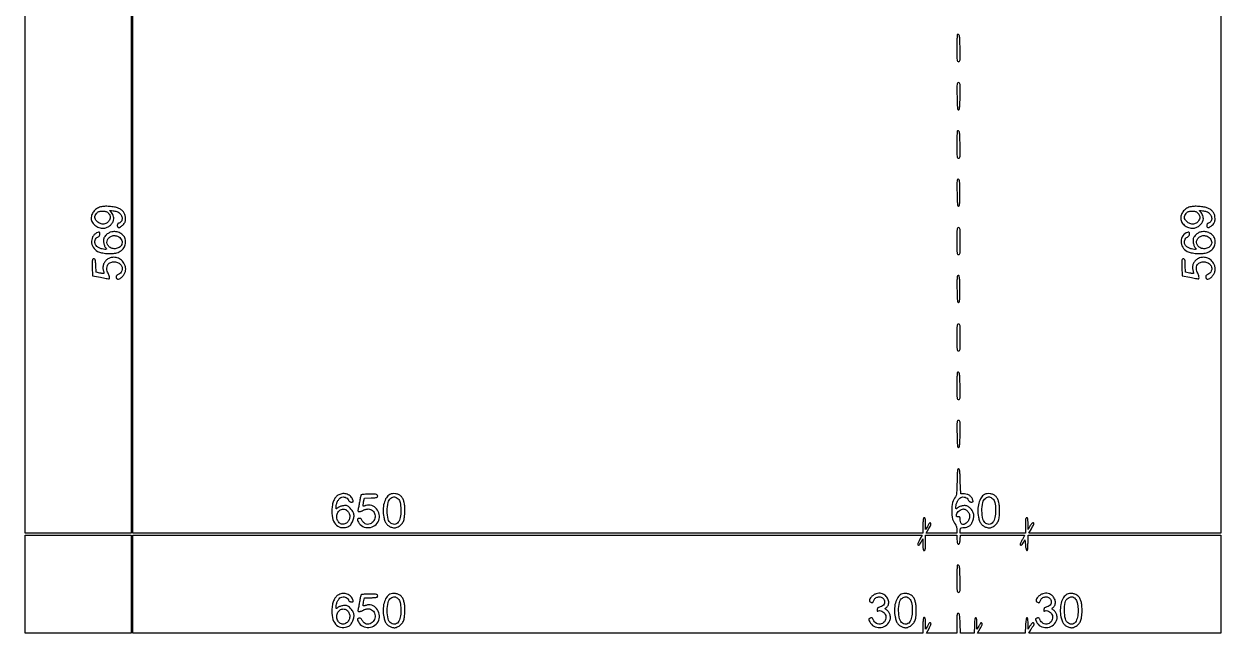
# Model space of a CAD drawing. Extents: x 0 to 836, y 5 to 589.
# Drawn here: x 132.9 to 249.7, y 310.1 to 369.6 of the extents above; entities that cross this region are included whole.
import ezdxf

# ---------------------------------------------------------------- set-up
doc = ezdxf.new("R2010")
doc.units = 0
doc.header["$MEASUREMENT"] = 0

msp = doc.modelspace()

# ---------------------------------------------------------------- linework, layer by layer
for points in [[(201.712326, 537.783562, -0.000001), (217.055896, 537.76491, -0.426088)], [(546.939, 229.3929, -0.000106), (546.943559, 250.949215, -0.000176), (546.957638, 269.095817, -0.000001), (546.976289, 285.583213, -0.415883)], [(836.0595, 588.6891), (420.497259, 588.710259, 0.000013), (261.145696, 588.714318, 0.000021), (126.989856, 588.708632), (4.934769, 588.698274, 0.19889), (4.878609, 588.675009, 0.198853), (4.855343, 588.618859), (4.83877, 516.273901, 0.000036), (4.826254, 436.744061, 0.000021), (4.8222, 342.282364), (4.8222, 95.946129), (4.469225, 95.920114, 0.031904), (4.160456, 95.877435, 0.315999), (4.075312, 95.787407, 0.415411), (4.137995, 95.703578, 0.035338), (4.43445, 95.6826), (4.8222, 95.6826), (4.8222, 50.2101), (4.8222, 4.7376), (420.462, 4.7376), (836.1018, 4.7376)], [(604.852986, 529.408162, -0.000002), (620.423836, 529.389509, -0.550615)], [(238.738155, 529.614638, -0.000002), (224.300981, 529.63329, -0.415836)], [(308.18842, 529.408162, -0.000002), (322.638019, 529.38951, -0.415836)], [(531.796111, 538.074638, -0.000002), (517.6951, 538.093291, -0.426056)], [(413.368417, 538.074638, -0.000002), (399.676779, 538.093291, -0.415815)], [(77.850638, 481.579418, -0.000002), (77.869294, 494.031443, -0.550517)], [(336.166934, 548.220763, -0.000002), (326.827688, 548.233536, -0.413812)], [(77.644162, 421.684687, -0.000002), (77.625507, 409.236574, -0.415775)], [(333.609652, 529.614638, -0.000003), (323.198363, 529.633296, -0.415688)], [(383.716206, 529.408162, -0.000003), (394.123716, 529.389504, -0.425916)], [(209.175878, 420.104962, -0.000003), (220.435047, 420.086304, -0.550465)], [(68.6952, 512.4222), (68.6952, 424.07169), (68.6952, 335.721179), (68.2299, 335.759766, 0.007133), (67.929172, 335.78039, 0.107826), (67.826408, 335.763741, 0.250288), (67.778728, 335.707689, 0.053641), (67.7646, 335.576376, 0.040763), (67.773948, 335.461903, 0.150693), (67.805902, 335.397748, 0.157767), (67.867426, 335.364407, 0.045946), (67.9761, 335.3544, 0.038131), (68.057092, 335.360586, 0.057076), (68.125472, 335.379251, 0.074992), (68.172132, 335.406604, 0.226478), (68.1876, 335.439, -0.308176), (68.230223, 335.501586, -0.104548), (68.344539, 335.520821, -0.079759), (68.484837, 335.492261, -0.106751), (68.59368, 335.42208, -0.198532), (68.652554, 335.280239, -0.000012), (68.672972, 321.077246, -0.000309), (68.688474, 301.604946, -0.000063), (68.690329, 267.04413)], [(77.841889, 210.212758, -0.000002), (77.851786, 217.49274, -0.413814)], [(249.57, 395.505), (249.57, 357.7311), (249.57, 319.9572), (240.220977, 319.9572), (230.871953, 319.9572), (231.126477, 320.40819, 0.005091), (231.310962, 320.742998, 0.060859), (231.364532, 320.88035, 0.280946), (231.34495, 320.944227, 0.183407), (231.270729, 320.9724, 0.174943), (231.216675, 320.95289, 0.032609), (231.138833, 320.879208, 0.031428), (231.055057, 320.776622, 0.024173), (230.976572, 320.65515), (230.792687, 320.3379), (230.790743, 320.90895, 0.008975), (230.784488, 321.201852, 0.045684), (230.763275, 321.363351, 0.104993), (230.723944, 321.448856, 0.2369), (230.6619, 321.48, 0.273642), (230.597877, 321.442125, 0.084509), (230.559675, 321.33195, 0.035355), (230.5398, 321.122186, 0.005946), (230.535, 320.7186), (230.535, 319.9572), (227.3625, 319.9572), (224.19, 319.9572), (224.190479, 320.23215, -0.029152), (224.200432, 320.397766, -0.189954), (224.239225, 320.469843, -0.150617), (224.322101, 320.505139, -0.016484), (224.531029, 320.519929, 0.057946), (224.843034, 320.568192, 0.093082), (225.084169, 320.686122, 0.090169), (225.271152, 320.886653, 0.051493), (225.420918, 321.183171, 0.067405), (225.504829, 321.541218, 0.085529), (225.479404, 321.879362, 0.086392), (225.34277, 322.186934, 0.070337), (225.101817, 322.455723, 0.029588), (224.944083, 322.573248, 0.074551), (224.814355, 322.633115, 0.072384), (224.670471, 322.653248, 0.026693), (224.465412, 322.641163, 0.031012), (224.31279, 322.614297, 0.027174), (224.15761, 322.56789, 0.028137), (224.021933, 322.510338, 0.069644), (223.932767, 322.449793, -0.010472), (223.824648, 322.35599, -0.297784), (223.78958, 322.351945, -0.274003), (223.769778, 322.38271, -0.009257), (223.767, 322.532753, -0.072542), (223.80491, 322.792676, -0.047148), (223.918788, 323.074602, -0.048132), (224.074689, 323.31554, -0.118747), (224.239458, 323.444455, -0.094816), (224.447295, 323.494977, -0.089828), (224.663354, 323.466778, -0.093742), (224.84831, 323.366719, -0.11562), (224.967857, 323.211966, 0.05591), (225.022184, 323.121176, 0.077484), (225.090489, 323.055575, 0.081855), (225.172413, 323.016284, 0.071083), (225.266781, 323.0028, 0.033646), (225.374415, 323.010051, 0.197222), (225.422493, 323.037833, 0.203472), (225.43634, 323.090759, 0.035991), (225.413711, 323.19315, 0.077927), (225.296845, 323.438205, 0.083144), (225.112654, 323.629514, 0.081906), (224.873647, 323.752429, 0.072727), (224.597658, 323.798769), (224.2323, 323.8065), (224.19, 325.0332, 0.003461), (224.162635, 325.693978, 0.022192), (224.131655, 326.02725, 0.044682), (224.089559, 326.210023, 0.3245), (224.0208, 326.2599, 0.33261), (223.952032, 326.208464, 0.042998), (223.913126, 326.01698, 0.021056), (223.887657, 325.665852, 0.003092), (223.870455, 324.952725, -0.00401), (223.852913, 324.277003, -0.017923), (223.825273, 323.881743, -0.028774), (223.784115, 323.631778, -0.129426), (223.716533, 323.501375, 0.131705), (223.4451, 322.971834, 0.053001), (223.358495, 322.156752, 0.053001), (223.445176, 321.341662, 0.131682), (223.716656, 320.812088, -0.081803), (223.77034, 320.72876, -0.036635), (223.813425, 320.60533, -0.033856), (223.842018, 320.460503, -0.031819), (223.8516, 320.310089), (223.8516, 319.9572), (222.364891, 319.9572), (220.878182, 319.9572), (221.140668, 320.415977, 0.013632), (221.250672, 320.621015, 0.036849), (221.313657, 320.773593, 0.055394), (221.336091, 320.880338, 0.285851), (221.310448, 320.932048, 0.078544), (221.239793, 320.961655, 0.25054), (221.191852, 320.949366, 0.068732), (221.139098, 320.885662, 0.002883), (220.985278, 320.634), (220.806632, 320.3379), (220.806316, 320.90895, 0.008923), (220.800918, 321.202315, 0.04577), (220.780203, 321.363622, 0.10575), (220.741109, 321.448884, 0.236826), (220.6791, 321.48, 0.273642), (220.615077, 321.442125, 0.084509), (220.576875, 321.33195, 0.035355), (220.557, 321.122186, 0.005946), (220.5522, 320.7186), (220.5522, 319.9572), (182.0592, 319.9572), (143.5662, 319.9572), (143.5662, 357.696876), (143.5662, 395.436552)]]:
    msp.add_lwpolyline(points, format="xyb")
msp.add_lwpolyline([(143.397, 395.505), (143.397, 357.7311), (143.397, 319.9572), (138.2364, 319.9572), (133.0758, 319.9572), (133.0758, 357.695009), (133.0758, 395.432818)])
for points in [[(223.909763, 368.547563, 0.185328), (223.8863, 368.494869, 0.002379), (223.868685, 368.125433, 0.006531), (223.855802, 367.693607, 0.004191), (223.8516, 367.1922, 0.00213), (223.855111, 366.368003, 0.030712), (223.875544, 366.076267, 0.121094), (223.926864, 365.944866, 0.244038), (224.022948, 365.895, 0.246944), (224.118525, 365.94527, 0.123411), (224.167587, 366.076884, 0.03022), (224.182545, 366.371013, 0.001991), (224.170998, 367.220493, 0.005543), (224.14787, 368.027251, 0.038675), (224.10185, 368.418601, 0.175575), (224.020717, 368.553348, 0.384018)], [(223.870602, 362.53215, 0.003018), (223.887723, 361.804308, 0.020677), (223.913113, 361.446808, 0.04193), (223.951884, 361.251598, 0.334423), (224.0208, 361.1997, 0.334423), (224.089716, 361.251598, 0.04193), (224.128487, 361.446808, 0.020677), (224.153877, 361.804308, 0.003018), (224.170998, 362.53215, 0.001952), (224.182657, 363.390579, 0.030491), (224.167602, 363.683859, 0.126717), (224.1178, 363.814447, 0.243225), (224.0208, 363.8646, 0.243225), (223.9238, 363.814447, 0.126717), (223.873998, 363.683859, 0.030491), (223.858943, 363.390579, 0.001952)], [(223.909763, 359.156963, 0.185328), (223.8863, 359.104269, 0.002379), (223.868685, 358.734833, 0.006531), (223.855802, 358.303007, 0.004191), (223.8516, 357.8016, 0.00213), (223.855111, 356.977403, 0.030712), (223.875544, 356.685667, 0.121094), (223.926864, 356.554266, 0.244038), (224.022948, 356.5044, 0.246944), (224.118525, 356.55467, 0.123411), (224.167587, 356.686284, 0.03022), (224.182545, 356.980413, 0.001991), (224.170998, 357.829893, 0.005543), (224.14787, 358.636651, 0.038675), (224.10185, 359.028001, 0.175575), (224.020717, 359.162748, 0.384018)], [(223.870568, 353.148173, 0.002999), (223.887708, 352.416497, 0.020579), (223.913098, 352.057318, 0.04165), (223.951844, 351.861117, 0.334881), (224.0208, 351.8091, 0.335246), (224.08898, 351.860603, 0.045119), (224.124501, 352.048607, 0.021179), (224.14342, 352.397266, 0.002964), (224.1477, 353.119241, 0.002588), (224.143675, 353.896799, 0.025348), (224.123658, 354.224345, 0.071206), (224.080445, 354.390872, 0.251212), (223.997468, 354.458315, 0.328399), (223.915838, 354.41945, 0.099142), (223.873547, 354.27987, 0.02635), (223.859822, 353.967213, 0.002151)], [(140.506732, 351.775339, 0.073887), (140.09962, 351.62602, 0.087476), (139.779653, 351.370668, 0.091457), (139.576249, 351.031588, 0.089719), (139.5054, 350.639928, 0.141999), (139.6181, 350.251097, 0.096328), (139.936486, 349.913613, 0.091456), (140.375243, 349.707032, 0.111226), (140.828199, 349.690675, 0.086234), (141.144654, 349.808883, 0.068269), (141.432313, 350.034849, 0.071559), (141.635825, 350.316485, 0.121305), (141.705, 350.597416, 0.066352), (141.677515, 350.803614, 0.046732), (141.595353, 351.02295, 0.046757), (141.473963, 351.223064, 0.0667), (141.329204, 351.371783, -0.735574), (141.347806, 351.420713, -0.031466), (141.627468, 351.385907, -0.020612), (141.985885, 351.302761, -0.077741), (142.195302, 351.20815, -0.119204), (142.430502, 350.957697, -0.126117), (142.518986, 350.632677, -0.149908), (142.435408, 350.344965, -0.185771), (142.210562, 350.18338, 0.08419), (142.139571, 350.151357, 0.095531), (142.08667, 350.098789, 0.088381), (142.054344, 350.026748, 0.061447), (142.0434, 349.938033, 0.134368), (142.082538, 349.795024, 0.288114), (142.180197, 349.744741, 0.13087), (142.342413, 349.803184, 0.030797), (142.570815, 349.98326, 0.02906), (142.717399, 350.130407, 0.07793), (142.796942, 350.254552, 0.076479), (142.835479, 350.398474, 0.027248), (142.8471, 350.611557, 0.06418), (142.80603, 350.930194, 0.078293), (142.685599, 351.205296, 0.077155), (142.484697, 351.433019, 0.060136), (142.20714, 351.612399, 0.066205), (141.881744, 351.720742, 0.02342), (141.394567, 351.790571, 0.023784), (140.892006, 351.8147, 0.051157)], [(246.679732, 351.775339, 0.073887), (246.27262, 351.62602, 0.087476), (245.952653, 351.370668, 0.091457), (245.749249, 351.031588, 0.089719), (245.6784, 350.639928, 0.141999), (245.7911, 350.251097, 0.096328), (246.109486, 349.913613, 0.091456), (246.548243, 349.707032, 0.111226), (247.001199, 349.690675, 0.086234), (247.317654, 349.808883, 0.068269), (247.605313, 350.034849, 0.071559), (247.808825, 350.316485, 0.121305), (247.878, 350.597416, 0.066352), (247.850515, 350.803614, 0.046732), (247.768353, 351.02295, 0.046757), (247.646963, 351.223064, 0.0667), (247.502204, 351.371783, -0.735574), (247.520806, 351.420713, -0.031466), (247.800468, 351.385907, -0.020612), (248.158885, 351.302761, -0.077741), (248.368302, 351.20815, -0.119204), (248.603502, 350.957697, -0.126117), (248.691986, 350.632677, -0.149908), (248.608408, 350.344965, -0.185771), (248.383562, 350.18338, 0.08419), (248.312571, 350.151357, 0.095531), (248.25967, 350.098789, 0.088381), (248.227344, 350.026748, 0.061447), (248.2164, 349.938033, 0.134368), (248.255538, 349.795024, 0.288114), (248.353197, 349.744741, 0.13087), (248.515413, 349.803184, 0.030797), (248.743815, 349.98326, 0.02906), (248.890399, 350.130407, 0.07793), (248.969942, 350.254552, 0.076479), (249.008479, 350.398474, 0.027248), (249.0201, 350.611557, 0.06418), (248.97903, 350.930194, 0.078293), (248.858599, 351.205296, 0.077155), (248.657697, 351.433019, 0.060136), (248.38014, 351.612399, 0.066205), (248.054744, 351.720742, 0.02342), (247.567567, 351.790571, 0.023784), (247.065006, 351.8147, 0.051157)], [(141.19126, 351.120891, -0.034949), (141.309946, 350.946154, -0.100985), (141.356504, 350.808201, -0.102102), (141.345041, 350.663937, -0.036199), (141.272671, 350.46881, -0.132246), (141.061527, 350.213237, -0.124081), (140.745483, 350.090496, -0.117551), (140.395138, 350.129364, -0.110668), (140.091092, 350.322092, -0.050987), (139.921032, 350.530887, -0.123571), (139.855973, 350.717334, -0.130223), (139.888202, 350.906041, -0.059664), (140.01914, 351.120891, -0.046717), (140.128876, 351.236374, -0.088755), (140.238469, 351.302142, -0.070236), (140.380987, 351.334493, -0.020746), (140.6052, 351.3438, -0.020746), (140.829413, 351.334493, -0.070236), (140.971931, 351.302142, -0.088755), (141.081524, 351.236374, -0.046717)], [(247.36426, 351.120891, -0.034949), (247.482946, 350.946154, -0.100985), (247.529504, 350.808201, -0.102102), (247.518041, 350.663937, -0.036199), (247.445671, 350.46881, -0.132246), (247.234527, 350.213237, -0.124081), (246.918483, 350.090496, -0.117551), (246.568138, 350.129364, -0.110668), (246.264092, 350.322092, -0.050987), (246.094032, 350.530887, -0.123571), (246.028973, 350.717334, -0.130223), (246.061202, 350.906041, -0.059664), (246.19214, 351.120891, -0.046717), (246.301876, 351.236374, -0.088755), (246.411469, 351.302142, -0.070236), (246.553987, 351.334493, -0.020746), (246.7782, 351.3438, -0.020746), (247.002413, 351.334493, -0.070236), (247.144931, 351.302142, -0.088755), (247.254524, 351.236374, -0.046717)], [(141.394764, 349.301801, 0.055757), (141.275735, 349.254042, 0.028701), (141.138686, 349.169949, 0.028124), (141.006014, 349.066133, 0.037788), (140.899257, 348.957144, 0.029405), (140.781221, 348.798845, 0.074549), (140.721161, 348.66895, 0.072535), (140.700957, 348.525016, 0.026727), (140.713037, 348.319812, 0.031012), (140.739903, 348.16719, 0.027174), (140.78631, 348.01201, 0.028137), (140.843862, 347.876333, 0.069644), (140.904407, 347.787167, -0.010125), (140.998395, 347.678987, -0.29066), (141.002943, 347.644015, -0.281034), (140.973141, 347.624214, -0.009632), (140.827095, 347.6214, -0.06538), (140.556544, 347.656929, -0.050678), (140.278462, 347.762368, -0.053033), (140.046239, 347.911102, -0.117448), (139.917852, 348.076066, -0.088801), (139.862287, 348.293324, -0.091593), (139.886518, 348.513883, -0.097345), (139.985216, 348.700638, -0.116273), (140.142234, 348.822257, 0.05591), (140.233024, 348.876584, 0.077484), (140.298625, 348.944889, 0.081855), (140.337916, 349.026813, 0.071083), (140.3514, 349.121181, 0.033646), (140.344149, 349.228815, 0.197222), (140.316367, 349.276893, 0.203472), (140.263441, 349.29074, 0.035991), (140.16105, 349.268111, 0.166211), (139.713001, 348.94901, 0.151956), (139.53374, 348.409724, 0.141227), (139.687858, 347.833375, 0.139974), (140.125459, 347.42508, 0.068762), (140.504245, 347.293082, 0.030667), (141.028677, 347.220946, 0.030666), (141.568929, 347.213346, 0.056497), (142.002304, 347.283337, 0.094057), (142.440897, 347.500941, 0.109336), (142.742059, 347.854979, 0.113597), (142.858629, 348.291696, 0.108016), (142.776014, 348.744205, 0.11261), (142.563883, 349.041311, 0.085907), (142.223227, 349.252556, 0.080936), (141.811323, 349.345602, 0.082894)], [(223.8516, 348.4251, 0.00213), (223.855132, 347.595774, 0.02996), (223.875479, 347.298862, 0.116079), (223.926018, 347.164369, 0.250083), (224.0208, 347.1138, 0.250083), (224.115582, 347.164369, 0.116079), (224.166121, 347.298862, 0.02996), (224.186468, 347.595774, 0.00213), (224.19, 348.4251, 0.00213), (224.186468, 349.254426, 0.02996), (224.166121, 349.551337, 0.116079), (224.115582, 349.685831, 0.250083), (224.0208, 349.7364, 0.250083), (223.926018, 349.685831, 0.116079), (223.875479, 349.551337, 0.02996), (223.855132, 349.254426, 0.00213)], [(247.567764, 349.301801, 0.055757), (247.448735, 349.254042, 0.028701), (247.311686, 349.169949, 0.028124), (247.179014, 349.066133, 0.037788), (247.072257, 348.957144, 0.029405), (246.954221, 348.798845, 0.074549), (246.894161, 348.66895, 0.072535), (246.873957, 348.525016, 0.026727), (246.886037, 348.319812, 0.031012), (246.912903, 348.16719, 0.027174), (246.95931, 348.01201, 0.028137), (247.016862, 347.876333, 0.069644), (247.077407, 347.787167, -0.010125), (247.171395, 347.678987, -0.29066), (247.175943, 347.644015, -0.281034), (247.146141, 347.624214, -0.009632), (247.000095, 347.6214, -0.06538), (246.729544, 347.656929, -0.050678), (246.451462, 347.762368, -0.053033), (246.219239, 347.911102, -0.117448), (246.090852, 348.076066, -0.088801), (246.035287, 348.293324, -0.091593), (246.059518, 348.513883, -0.097345), (246.158216, 348.700638, -0.116273), (246.315234, 348.822257, 0.05591), (246.406024, 348.876584, 0.077484), (246.471625, 348.944889, 0.081855), (246.510916, 349.026813, 0.071083), (246.5244, 349.121181, 0.033646), (246.517149, 349.228815, 0.197222), (246.489367, 349.276893, 0.203472), (246.436441, 349.29074, 0.035991), (246.33405, 349.268111, 0.166211), (245.886001, 348.94901, 0.151956), (245.70674, 348.409724, 0.141227), (245.860858, 347.833375, 0.139974), (246.298459, 347.42508, 0.068762), (246.677245, 347.293082, 0.030667), (247.201677, 347.220946, 0.030666), (247.741929, 347.213346, 0.056497), (248.175304, 347.283337, 0.094057), (248.613897, 347.500941, 0.109336), (248.915059, 347.854979, 0.113597), (249.031629, 348.291696, 0.108016), (248.949014, 348.744205, 0.11261), (248.736883, 349.041311, 0.085907), (248.396227, 349.252556, 0.080936), (247.984323, 349.345602, 0.082894)], [(142.075768, 348.894176, -0.085784), (142.275997, 348.775653, -0.082624), (142.427881, 348.595441, -0.086689), (142.508051, 348.384043, -0.109293), (142.50217, 348.1754, -0.16313), (142.308644, 347.873018, -0.119704), (141.945758, 347.702269, -0.116706), (141.53742, 347.714866, -0.150427), (141.22146, 347.913758, -0.088728), (141.066834, 348.175633, -0.138217), (141.045587, 348.435153, -0.134064), (141.163382, 348.673176, -0.081178), (141.4089, 348.872819, -0.05298), (141.564625, 348.941401, -0.069353), (141.717711, 348.967758, -0.063219), (141.882864, 348.952145, -0.035715)], [(248.248768, 348.894176, -0.085784), (248.448997, 348.775653, -0.082624), (248.600881, 348.595441, -0.086689), (248.681051, 348.384043, -0.109293), (248.67517, 348.1754, -0.16313), (248.481644, 347.873018, -0.119704), (248.118758, 347.702269, -0.116706), (247.71042, 347.714866, -0.150427), (247.39446, 347.913758, -0.088728), (247.239834, 348.175633, -0.138217), (247.218587, 348.435153, -0.134064), (247.336382, 348.673176, -0.081178), (247.5819, 348.872819, -0.05298), (247.737625, 348.941401, -0.069353), (247.890711, 348.967758, -0.063219), (248.055864, 348.952145, -0.035715)], [(141.128859, 346.688631, 0.079523), (140.884223, 346.479962, 0.078668), (140.715854, 346.204634, 0.080923), (140.643947, 345.897994, 0.091914), (140.678388, 345.598433, -0.012082), (140.710756, 345.483106, -0.018033), (140.732934, 345.380758, -0.01327), (140.745671, 345.296931, -0.231417), (140.736967, 345.271567, -0.216002), (140.710478, 345.261599, -0.008856), (140.606557, 345.27027, -0.014053), (140.480878, 345.286582, -0.009359), (140.337865, 345.311999), (139.9707, 345.384367), (139.945991, 346.037584, 0.006102), (139.926789, 346.421228, 0.056473), (139.897885, 346.584661, 0.165684), (139.843574, 346.661342, 0.157831), (139.752578, 346.6908, 0.181067), (139.661271, 346.656614, 0.171565), (139.612326, 346.570023, 0.047291), (139.596954, 346.378607, 0.003796), (139.608086, 345.8719), (139.6323, 345.053001), (140.3937, 344.904133, 0.000857), (140.690062, 344.846717, 0.001269), (140.950077, 344.797488, 0.000558), (141.172362, 344.756244, 0.025411), (141.21855, 344.750133, 0.400194), (141.274775, 344.795658, 0.06277), (141.275316, 344.952367, 0.052559), (141.231726, 345.141131, 0.079063), (141.152409, 345.28992, -0.10785), (141.055479, 345.49978, -0.063851), (141.030505, 345.775606, -0.065197), (141.075274, 346.04047, -0.13521), (141.186907, 346.216004, -0.121658), (141.497521, 346.383056, -0.104678), (141.868828, 346.398926, -0.104318), (142.21575, 346.262862, -0.119991), (142.457765, 346.003236, -0.119167), (142.521935, 345.775151, -0.10244), (142.48039, 345.528897, -0.099002), (142.342226, 345.312706, -0.103384), (142.133431, 345.17025, 0.036707), (142.016581, 345.111469, 0.117073), (141.954459, 345.050924, 0.134297), (141.930851, 344.974107, 0.05507), (141.939515, 344.864468, 0.175546), (142.017, 344.734152, 0.22937), (142.149987, 344.702189, 0.113901), (142.339156, 344.791684, 0.037311), (142.567615, 345.001676, 0.067438), (142.755556, 345.265918, 0.081923), (142.851051, 345.554005, 0.082781), (142.848467, 345.85507, 0.070621), (142.750075, 346.157255, 0.094776), (142.451282, 346.554591, 0.105465), (142.03711, 346.795531, 0.109113), (141.572259, 346.841873, 0.107792)], [(247.301859, 346.688631, 0.079523), (247.057223, 346.479962, 0.078668), (246.888854, 346.204634, 0.080923), (246.816947, 345.897994, 0.091914), (246.851388, 345.598433, -0.012082), (246.883756, 345.483106, -0.018033), (246.905934, 345.380758, -0.01327), (246.918671, 345.296931, -0.231417), (246.909967, 345.271567, -0.216002), (246.883478, 345.261599, -0.008856), (246.779557, 345.27027, -0.014053), (246.653878, 345.286582, -0.009359), (246.510865, 345.311999), (246.1437, 345.384367), (246.118991, 346.037584, 0.006102), (246.099789, 346.421228, 0.056473), (246.070885, 346.584661, 0.165684), (246.016574, 346.661342, 0.157831), (245.925578, 346.6908, 0.181067), (245.834271, 346.656614, 0.171565), (245.785326, 346.570023, 0.047291), (245.769954, 346.378607, 0.003796), (245.781086, 345.8719), (245.8053, 345.053001), (246.5667, 344.904133, 0.000857), (246.863062, 344.846717, 0.001269), (247.123077, 344.797488, 0.000558), (247.345362, 344.756244, 0.025411), (247.39155, 344.750133, 0.400194), (247.447775, 344.795658, 0.06277), (247.448316, 344.952367, 0.052559), (247.404726, 345.141131, 0.079063), (247.325409, 345.28992, -0.10785), (247.228479, 345.49978, -0.063851), (247.203505, 345.775606, -0.065197), (247.248274, 346.04047, -0.13521), (247.359907, 346.216004, -0.121658), (247.670521, 346.383056, -0.104678), (248.041828, 346.398926, -0.104318), (248.38875, 346.262862, -0.119991), (248.630765, 346.003236, -0.119167), (248.694935, 345.775151, -0.10244), (248.65339, 345.528897, -0.099002), (248.515226, 345.312706, -0.103384), (248.306431, 345.17025, 0.036707), (248.189581, 345.111469, 0.117073), (248.127459, 345.050924, 0.134297), (248.103851, 344.974107, 0.05507), (248.112515, 344.864468, 0.175546), (248.19, 344.734152, 0.22937), (248.322987, 344.702189, 0.113901), (248.512156, 344.791684, 0.037311), (248.740615, 345.001676, 0.067438), (248.928556, 345.265918, 0.081923), (249.024051, 345.554005, 0.082781), (249.021467, 345.85507, 0.070621), (248.923075, 346.157255, 0.094776), (248.624282, 346.554591, 0.105465), (248.21011, 346.795531, 0.109113), (247.745259, 346.841873, 0.107792)], [(223.891516, 344.980795, 0.085122), (223.87439, 344.894796, 0.002729), (223.866822, 344.539192, 0.005198), (223.864538, 344.118303, 0.003577), (223.870322, 343.64131, 0.003364), (223.887598, 342.977185, 0.02243), (223.913239, 342.647381, 0.046873), (223.952554, 342.468311, 0.326126), (224.0208, 342.4185, 0.334815), (224.088944, 342.469892, 0.045399), (224.124492, 342.657025, 0.021271), (224.143417, 343.004196, 0.00298), (224.1477, 343.72275, 0.003963), (224.142676, 344.356713, 0.015727), (224.124264, 344.745652, 0.017661), (224.09525, 344.998908, 0.282056), (224.041994, 345.062235, 0.109818), (223.998235, 345.066758, 0.095363), (223.954188, 345.052847, 0.090523), (223.916624, 345.022679, 0.087022)], [(223.8516, 339.0345, 0.00213), (223.855132, 338.205174, 0.02996), (223.875479, 337.908262, 0.116079), (223.926018, 337.773769, 0.250083), (224.0208, 337.7232, 0.250083), (224.115582, 337.773769, 0.116079), (224.166121, 337.908262, 0.02996), (224.186468, 338.205174, 0.00213), (224.19, 339.0345, 0.00213), (224.186468, 339.863826, 0.02996), (224.166121, 340.160737, 0.116079), (224.115582, 340.295231, 0.250083), (224.0208, 340.3458, 0.250083), (223.926018, 340.295231, 0.116079), (223.875479, 340.160737, 0.02996), (223.855132, 339.863826, 0.00213)], [(223.909763, 335.638162, 0.185328), (223.8863, 335.585469, 0.002379), (223.868685, 335.216033, 0.006531), (223.855802, 334.784207, 0.004191), (223.8516, 334.2828, 0.00213), (223.855111, 333.458603, 0.030712), (223.875544, 333.166867, 0.121094), (223.926864, 333.035466, 0.244038), (224.022948, 332.9856, 0.246944), (224.118525, 333.03587, 0.123411), (224.167587, 333.167484, 0.03022), (224.182545, 333.461613, 0.001991), (224.170998, 334.311093, 0.005543), (224.14787, 335.117851, 0.038675), (224.10185, 335.509201, 0.175575), (224.020717, 335.643948, 0.384018)], [(223.870602, 329.62275, 0.003018), (223.887723, 328.894908, 0.020677), (223.913113, 328.537408, 0.04193), (223.951884, 328.342198, 0.334423), (224.0208, 328.2903, 0.334423), (224.089716, 328.342198, 0.04193), (224.128487, 328.537408, 0.020677), (224.153877, 328.894908, 0.003018), (224.170998, 329.62275, 0.001952), (224.182657, 330.481179, 0.030491), (224.167602, 330.774459, 0.126717), (224.1178, 330.905047, 0.243225), (224.0208, 330.9552, 0.243225), (223.9238, 330.905047, 0.126717), (223.873998, 330.774459, 0.030491), (223.858943, 330.481179, 0.001952)], [(163.6164, 323.70518, 0.091039), (163.359011, 323.506604, 0.071413), (163.162653, 323.213028, 0.058997), (163.029436, 322.822925, 0.035155), (162.960422, 322.336494, 0.065252), (163.012303, 321.467957, 0.12543), (163.307169, 320.840871, 0.165394), (163.800275, 320.535906, 0.137042), (164.4201, 320.564641, 0.03902), (164.601483, 320.640627, 0.072123), (164.731393, 320.733119, 0.063137), (164.840356, 320.867319, 0.023863), (164.958142, 321.078807, 0.05808), (165.091109, 321.449493, 0.096714), (165.102861, 321.779895, 0.097528), (164.989598, 322.088532, 0.059881), (164.749543, 322.394177, 0.02073), (164.569754, 322.559645, 0.087428), (164.443646, 322.63321, 0.092225), (164.303401, 322.657246, 0.024517), (164.075982, 322.64285, 0.029908), (163.91763, 322.615335, 0.026782), (163.757608, 322.568386, 0.027747), (163.618444, 322.510462, 0.071538), (163.528367, 322.449793, -0.010472), (163.420248, 322.35599, -0.297784), (163.38518, 322.351945, -0.274003), (163.365378, 322.38271, -0.009257), (163.3626, 322.532753, -0.072542), (163.40051, 322.792676, -0.047148), (163.514388, 323.074602, -0.048132), (163.670289, 323.31554, -0.118747), (163.835058, 323.444455, -0.094816), (164.042895, 323.494977, -0.089828), (164.258954, 323.466778, -0.093742), (164.44391, 323.366719, -0.11562), (164.563457, 323.211966, 0.05591), (164.617784, 323.121176, 0.077484), (164.686089, 323.055575, 0.081855), (164.768013, 323.016284, 0.071083), (164.862381, 323.0028, 0.033646), (164.970015, 323.010051, 0.197222), (165.018093, 323.037833, 0.203472), (165.03194, 323.090759, 0.035991), (165.009311, 323.19315, 0.122665), (164.806365, 323.536707, 0.110661), (164.45873, 323.760852, 0.105474), (164.034103, 323.821598, 0.10222)], [(165.778561, 323.65845, 0.02255), (165.76122, 323.590498, 0.002137), (165.727024, 323.422231, 0.002729), (165.688186, 323.221115, 0.002147), (165.648231, 323.0028, -0.001804), (165.607306, 322.778312, -0.001915), (165.565545, 322.558518, -0.001823), (165.528172, 322.369533, -0.008796), (165.504644, 322.26255, 0.039745), (165.489076, 322.162666, 0.193045), (165.506024, 322.109062, 0.188632), (165.555642, 322.081289, 0.03774), (165.658779, 322.074891, 0.049849), (165.74714, 322.084927, 0.030749), (165.84793, 322.113277, 0.030656), (165.945095, 322.154011, 0.047361), (166.02252, 322.201791, -0.068732), (166.107763, 322.249507, -0.03001), (166.231351, 322.289513, -0.028995), (166.369762, 322.316863, -0.034291), (166.502829, 322.326, -0.179822), (166.916549, 322.172236, -0.164577), (167.14823, 321.779422, -0.150691), (167.103653, 321.298773, -0.150917), (166.796114, 320.927047, -0.102459), (166.557959, 320.833074, -0.112636), (166.310547, 320.846125, -0.109373), (166.087815, 320.966335, -0.092118), (165.920141, 321.176119, 0.026345), (165.836902, 321.313965, 0.096487), (165.764888, 321.385561, 0.135642), (165.685528, 321.411902, 0.075329), (165.583319, 321.401694, 0.034678), (165.469143, 321.363954, 0.271415), (165.436519, 321.321231, 0.139326), (165.447291, 321.252188, 0.008024), (165.541019, 321.057, 0.156184), (165.955927, 320.63218, 0.14216), (166.557338, 320.507192, 0.138346), (167.144522, 320.723174, 0.145825), (167.517945, 321.210557, 0.137805), (167.571286, 321.799773, 0.129501), (167.313038, 322.34666, 0.138656), (166.835636, 322.670822, 0.165582), (166.294413, 322.666902, -0.015626), (166.1953, 322.635788, -0.022771), (166.106102, 322.615148, -0.019615), (166.033667, 322.604746, -0.225934), (166.007297, 322.614103, -0.212282), (165.996299, 322.642709, -0.010292), (166.00379, 322.746723, -0.015263), (166.019412, 322.873102, -0.010272), (166.044599, 323.016335), (166.116967, 323.3835), (166.770184, 323.408209, 0.006199), (167.150836, 323.427336, 0.055294), (167.315689, 323.456156, 0.160844), (167.39348, 323.509663, 0.163774), (167.4234, 323.598559, 0.187788), (167.38852, 323.688154, 0.157711), (167.29929, 323.738705, 0.046473), (167.105188, 323.760089, 0.004211), (166.617045, 323.7642, 0.007328), (166.240187, 323.758677, 0.024042), (165.992012, 323.739434, 0.032009), (165.830743, 323.70851, 0.261313)], [(168.610339, 323.745131, 0.133039), (168.267329, 323.425462, 0.072917), (168.036471, 322.895039, 0.063285), (167.944676, 322.23665, 0.054258), (168.011988, 321.539699, 0.038109), (168.124229, 321.150649, 0.07364), (168.280366, 320.867584, 0.08606), (168.492915, 320.67036, 0.071427), (168.773275, 320.540521, 0.026842), (168.960001, 320.495335, 0.069755), (169.097897, 320.489199, 0.067582), (169.234701, 320.521198, 0.024029), (169.419054, 320.601935, 0.08301), (169.718912, 320.818949, 0.092798), (169.918209, 321.11429, 0.071312), (170.030171, 321.524949, 0.029806), (170.067058, 322.098792, 0.020525), (170.047403, 322.637843, 0.045555), (169.978511, 323.042727, 0.060037), (169.855612, 323.35086, 0.079457), (169.67116, 323.589494, 0.093169), (169.451039, 323.730085, 0.059297), (169.156742, 323.809677, 0.059632), (168.854333, 323.817708, 0.098591)], [(169.402533, 323.315558, -0.144075), (169.602334, 322.949145, -0.044146), (169.681637, 322.317023, -0.044375), (169.646511, 321.643724, -0.081718), (169.482795, 321.121676, -0.09631), (169.344849, 320.943564, -0.114296), (169.157736, 320.843237, -0.114637), (168.946014, 320.835551, -0.097318), (168.738281, 320.919974, -0.192896), (168.445569, 321.339096, -0.054774), (168.349295, 322.14364, -0.054766), (168.430126, 322.951159, -0.189883), (168.714512, 323.381006, -0.063398), (168.900219, 323.478725, -0.113636), (169.070219, 323.501203, -0.112269), (169.234341, 323.447098, -0.060914)], [(226.561339, 323.745131, 0.133039), (226.218329, 323.425462, 0.072917), (225.987471, 322.895039, 0.063285), (225.895676, 322.23665, 0.054258), (225.962988, 321.539699, 0.038109), (226.075229, 321.150649, 0.07364), (226.231366, 320.867584, 0.08606), (226.443915, 320.67036, 0.071427), (226.724275, 320.540521, 0.026842), (226.911001, 320.495335, 0.069755), (227.048897, 320.489199, 0.067582), (227.185701, 320.521198, 0.024029), (227.370054, 320.601935, 0.08301), (227.669912, 320.818949, 0.092798), (227.869209, 321.11429, 0.071312), (227.981171, 321.524949, 0.029806), (228.018058, 322.098792, 0.020525), (227.998403, 322.637843, 0.045555), (227.929511, 323.042727, 0.060037), (227.806612, 323.35086, 0.079457), (227.62216, 323.589494, 0.093169), (227.402039, 323.730085, 0.059297), (227.107742, 323.809677, 0.059632), (226.805333, 323.817708, 0.098591)], [(227.353533, 323.315558, -0.144075), (227.553334, 322.949145, -0.044146), (227.632637, 322.317023, -0.044375), (227.597511, 321.643724, -0.081718), (227.433795, 321.121676, -0.09631), (227.295849, 320.943564, -0.114296), (227.108736, 320.843237, -0.114637), (226.897014, 320.835551, -0.097318), (226.689281, 320.919974, -0.192896), (226.396569, 321.339096, -0.054774), (226.300295, 322.14364, -0.054766), (226.381126, 322.951159, -0.189883), (226.665512, 323.381006, -0.063398), (226.851219, 323.478725, -0.113636), (227.021219, 323.501203, -0.112269), (227.185341, 323.447098, -0.060914)], [(164.460248, 322.158952, -0.10684), (164.645547, 321.871461, -0.109765), (164.693166, 321.535979, -0.109146), (164.594207, 321.210413, -0.104617), (164.366258, 320.951035, -0.151218), (164.048574, 320.838242, -0.167491), (163.73741, 320.931401, -0.139993), (163.510731, 321.217627, -0.098224), (163.43028, 321.623202, -0.135032), (163.531007, 321.989376, -0.139461), (163.803974, 322.247151, -0.152321), (164.152466, 322.309604, -0.166619)], [(224.864648, 322.158952, -0.10684), (225.050561, 321.870508, -0.110698), (225.097577, 321.534816, -0.109656), (224.996771, 321.208687, -0.103176), (224.765882, 320.94747, -0.078925), (224.536573, 320.826978, -0.198819), (224.351901, 320.839229, -0.200541), (224.231001, 320.978135, -0.080265), (224.19, 321.231901, 0.016964), (224.183587, 321.420863, 0.118779), (224.156151, 321.508226, 0.197709), (224.098637, 321.551018, 0.062401), (223.990232, 321.5646, -0.041106), (223.885421, 321.573231, -0.19393), (223.834905, 321.604025, -0.176141), (223.817088, 321.663396, -0.032945), (223.831258, 321.778004, -0.108274), (223.91328, 321.969547, -0.06564), (224.082306, 322.150479, -0.065555), (224.292775, 322.28167, -0.107023), (224.497509, 322.326, -0.067836), (224.586288, 322.3139, -0.039039), (224.687894, 322.27693, -0.038235), (224.785998, 322.222896, -0.051428)], [(220.263333, 319.396644, 0.011597), (220.179583, 319.238284, 0.014102), (220.108853, 319.086103, 0.012683), (220.056642, 318.955954, 0.089272), (220.0446, 318.889044, 0.181597), (220.078197, 318.79959, 0.363837), (220.14786, 318.788752, 0.105918), (220.256236, 318.890651, 0.029861), (220.37724, 319.09005), (220.544722, 319.4073), (220.548461, 318.83625, 0.009031), (220.555658, 318.543858, 0.045588), (220.577423, 318.382148, 0.104163), (220.617017, 318.296375, 0.236978), (220.6791, 318.2652, 0.273642), (220.743123, 318.303075, 0.084509), (220.781325, 318.41325, 0.035355), (220.8012, 318.623014, 0.005946), (220.806, 319.0266), (220.806, 319.788), (222.324379, 319.788), (223.842758, 319.788), (223.868329, 319.34385, 0.014451), (223.886818, 319.130405, 0.053896), (223.916586, 318.999137, 0.104623), (223.960271, 318.926121, 0.20874), (224.0208, 318.8997, 0.20874), (224.081329, 318.926121, 0.104623), (224.125014, 318.999137, 0.053896), (224.154782, 319.130405, 0.014451), (224.173271, 319.34385), (224.198842, 319.788), (227.324621, 319.788, -0.001009), (228.523203, 319.785581, -0.001683), (229.532202, 319.778111, -0.000114), (230.436727, 319.768163, -0.410929), (230.4504, 319.754335, -0.118776), (230.444768, 319.730961, -0.002401), (230.388571, 319.622405, -0.005535), (230.32058, 319.49602, -0.003675), (230.239919, 319.352485, 0.011167), (230.159251, 319.203764, 0.013731), (230.090968, 319.06139, 0.012176), (230.040221, 318.939804, 0.090598), (230.028419, 318.87855, 0.192997), (230.060276, 318.796819, 0.340288), (230.128038, 318.785757, 0.109392), (230.23192, 318.875425, 0.035201), (230.342477, 319.04775), (230.4927, 319.3227), (230.535, 318.821686, 0.017263), (230.559185, 318.61898, 0.029087), (230.595116, 318.451582, 0.030909), (230.637638, 318.327997, 0.218326), (230.68305, 318.285886, 0.394038), (230.733868, 318.309372, 0.06108), (230.765697, 318.426582, 0.029434), (230.784012, 318.643321, 0.006363), (230.7888, 319.01955), (230.7888, 319.788), (240.1794, 319.788), (249.57, 319.788), (249.57, 315.0081), (249.57, 310.2282), (240.2148, 310.2282), (230.8596, 310.2282), (231.049239, 310.54545, -0.004855), (231.127054, 310.672804, -0.005537), (231.204046, 310.793117, -0.005042), (231.27151, 310.893784, -0.030884), (231.309939, 310.94307, 0.094374), (231.365819, 311.037184, 0.116251), (231.37762, 311.138322, 0.159083), (231.343219, 311.213167, 0.211125), (231.27525, 311.242572, 0.175744), (231.222937, 311.223133, 0.030637), (231.145749, 311.149038, 0.030019), (231.062089, 311.046543, 0.022931), (230.982895, 310.925322), (230.79629, 310.6089), (230.792545, 311.187, 0.009126), (230.785709, 311.463362, 0.039013), (230.76582, 311.626975, 0.08811), (230.732355, 311.712062, 0.348167), (230.68305, 311.730073, 0.245891), (230.633769, 311.679121, 0.029679), (230.597447, 311.52199, 0.024548), (230.569786, 311.290141, 0.009086), (230.552856, 310.961623), (230.528413, 310.2282), (228.204483, 310.2282), (225.880553, 310.2282), (226.138975, 310.686098, 0.013355), (226.248884, 310.893603, 0.038063), (226.310131, 311.045053, 0.059741), (226.330146, 311.14976, 0.278577), (226.30327, 311.202169, 0.031), (226.265684, 311.222294, 0.046666), (226.230622, 311.234553, 0.057974), (226.202675, 311.238129, 0.246146), (226.188136, 311.230721, 0.013628), (226.17379, 311.209277, 0.000456), (226.119415, 311.122822, 0.000865), (226.055498, 311.020598, 0.000603), (225.98369, 310.905), (225.80025, 310.6089), (225.798825, 311.187, 0.009062), (225.793125, 311.463838, 0.039053), (225.77395, 311.627283, 0.088868), (225.740859, 311.712066, 0.348476), (225.69165, 311.730073, 0.245891), (225.642369, 311.679121, 0.029679), (225.606047, 311.52199, 0.024548), (225.578386, 311.290141, 0.009086), (225.561456, 310.961623), (225.537013, 310.2282), (224.866277, 310.2282), (224.195541, 310.2282), (224.171621, 311.178937, 0.004295), (224.153431, 311.717773, 0.032895), (224.126127, 311.969369, 0.084785), (224.079193, 312.100778, 0.220811), (223.99965, 312.15804, 0.279323), (223.920797, 312.128768, 0.129745), (223.875335, 312.024889, 0.035302), (223.855475, 311.78875, 0.003332), (223.8516, 311.207303), (223.8516, 310.2282), (222.370377, 310.2282), (220.889153, 310.2282), (221.147575, 310.686098, 0.013355), (221.257484, 310.893603, 0.038063), (221.318731, 311.045053, 0.059741), (221.338746, 311.14976, 0.278577), (221.31187, 311.202169, 0.076687), (221.240257, 311.232489, 0.251534), (221.19205, 311.220415, 0.069626), (221.139271, 311.156921, 0.002903), (220.985278, 310.905), (220.806632, 310.6089), (220.806316, 311.17995, 0.008923), (220.800918, 311.473315, 0.04577), (220.780203, 311.634622, 0.10575), (220.741109, 311.719884, 0.236826), (220.6791, 311.751, 0.273642), (220.615077, 311.713125, 0.084509), (220.576875, 311.60295, 0.035355), (220.557, 311.393186, 0.005946), (220.5522, 310.9896), (220.5522, 310.2282), (182.0592, 310.2282), (143.5662, 310.2282), (143.5662, 315.0081), (143.5662, 319.788), (182.024133, 319.788), (220.482066, 319.788)], [(223.909763, 316.856962, 0.185328), (223.8863, 316.804269, 0.002379), (223.868685, 316.434833, 0.006531), (223.855802, 316.003007, 0.004191), (223.8516, 315.5016, 0.00213), (223.855111, 314.677403, 0.030712), (223.875544, 314.385667, 0.121094), (223.926864, 314.254266, 0.244038), (224.022948, 314.2044, 0.246944), (224.118525, 314.25467, 0.123411), (224.167587, 314.386284, 0.03022), (224.182545, 314.680413, 0.001991), (224.170998, 315.529893, 0.005543), (224.14787, 316.336651, 0.038675), (224.10185, 316.728001, 0.175575), (224.020717, 316.862748, 0.384018)], [(163.6164, 313.97618, 0.091039), (163.359011, 313.777604, 0.071413), (163.162653, 313.484028, 0.058997), (163.029436, 313.093925, 0.035155), (162.960422, 312.607494, 0.065252), (163.012303, 311.738957, 0.12543), (163.307169, 311.111871, 0.165394), (163.800275, 310.806906, 0.137042), (164.4201, 310.835641, 0.03902), (164.601483, 310.911627, 0.072123), (164.731393, 311.004119, 0.063137), (164.840356, 311.138319, 0.023863), (164.958142, 311.349807, 0.05808), (165.091109, 311.720493, 0.096714), (165.102861, 312.050895, 0.097528), (164.989598, 312.359532, 0.059881), (164.749543, 312.665177, 0.02073), (164.569754, 312.830645, 0.087428), (164.443646, 312.90421, 0.092225), (164.303401, 312.928246, 0.024517), (164.075982, 312.91385, 0.029908), (163.91763, 312.886335, 0.026782), (163.757608, 312.839386, 0.027747), (163.618444, 312.781462, 0.071538), (163.528367, 312.720793, -0.010472), (163.420248, 312.62699, -0.297784), (163.38518, 312.622945, -0.274003), (163.365378, 312.65371, -0.009257), (163.3626, 312.803753, -0.072542), (163.40051, 313.063676, -0.047148), (163.514388, 313.345602, -0.048132), (163.670289, 313.58654, -0.118747), (163.835058, 313.715455, -0.094816), (164.042895, 313.765977, -0.089828), (164.258954, 313.737778, -0.093742), (164.44391, 313.637719, -0.11562), (164.563457, 313.482966, 0.05591), (164.617784, 313.392176, 0.077484), (164.686089, 313.326575, 0.081855), (164.768013, 313.287284, 0.071083), (164.862381, 313.2738, 0.033646), (164.970015, 313.281051, 0.197222), (165.018093, 313.308833, 0.203472), (165.03194, 313.361759, 0.035991), (165.009311, 313.46415, 0.122665), (164.806365, 313.807707, 0.110661), (164.45873, 314.031852, 0.105474), (164.034103, 314.092598, 0.10222)], [(168.610339, 314.016131, 0.133039), (168.267329, 313.696462, 0.072917), (168.036471, 313.166039, 0.063285), (167.944676, 312.50765, 0.054258), (168.011988, 311.810699, 0.038109), (168.124229, 311.421649, 0.07364), (168.280366, 311.138584, 0.08606), (168.492915, 310.94136, 0.071427), (168.773275, 310.811521, 0.026842), (168.960001, 310.766335, 0.069755), (169.097897, 310.760199, 0.067582), (169.234701, 310.792198, 0.024029), (169.419054, 310.872935, 0.08301), (169.718912, 311.089949, 0.092798), (169.918209, 311.38529, 0.071312), (170.030171, 311.795949, 0.029806), (170.067058, 312.369792, 0.020525), (170.047403, 312.908843, 0.045555), (169.978511, 313.313727, 0.060037), (169.855612, 313.62186, 0.079457), (169.67116, 313.860494, 0.093169), (169.451039, 314.001085, 0.059297), (169.156742, 314.080677, 0.059632), (168.854333, 314.088708, 0.098591)], [(215.749425, 313.950478, 0.05724), (215.5262, 313.776559, 0.079312), (215.375694, 313.572832, 0.117294), (215.330268, 313.390723, 0.260038), (215.39641, 313.269037, 0.05749), (215.533869, 313.202761, 0.172685), (215.636525, 313.20354, 0.181409), (215.712357, 313.268522, 0.064459), (215.765463, 313.403577, -0.175745), (215.931153, 313.648995, -0.138244), (216.234177, 313.761077, -0.136796), (216.55355, 313.698867, -0.171396), (216.761657, 313.482966, -0.106441), (216.810013, 313.261998, -0.124181), (216.758283, 313.053982, -0.117926), (216.610824, 312.887742, -0.089777), (216.388956, 312.785625, 0.037174), (216.258805, 312.74154, 0.078838), (216.168782, 312.685319, 0.096747), (216.112005, 312.612509, 0.081497), (216.082436, 312.51916, 0.02891), (216.075374, 312.437564, 0.119365), (216.085581, 312.389457, 0.276238), (216.110807, 312.372746, 0.151038), (216.14795, 312.382379, -0.159397), (216.323298, 312.424814, -0.083857), (216.543039, 312.369636, -0.077814), (216.748622, 312.238253, -0.100804), (216.882995, 312.059981, -0.191519), (216.915901, 311.566001, -0.191007), (216.600674, 311.183602, -0.202782), (216.125363, 311.134095, -0.203787), (215.76007, 311.440795, 0.002093), (215.706492, 311.54511, 0.003032), (215.65823, 311.63675, 0.001553), (215.616615, 311.714041, 0.050235), (215.604623, 311.731667, 0.2614), (215.588778, 311.737662, 0.016535), (215.538013, 311.728279, 0.020895), (215.475457, 311.711797, 0.013728), (215.404909, 311.68788, 0.039093), (215.299159, 311.639065, 0.24682), (215.267872, 311.590915, 0.130591), (215.280223, 311.517845, 0.008927), (215.371477, 311.326512, 0.147626), (215.766649, 310.907407, 0.139204), (216.337338, 310.764712, 0.136262), (216.907128, 310.942513, 0.139495), (217.297556, 311.387425, 0.026915), (217.368526, 311.560447, 0.065692), (217.396411, 311.695077, 0.065092), (217.388543, 311.833075, 0.02604), (217.343646, 312.017313, 0.04112), (217.290715, 312.15246, 0.032659), (217.212695, 312.288479, 0.03366), (217.123012, 312.40563, 0.067627), (217.035253, 312.481842, -0.011292), (216.902636, 312.573081, -0.194404), (216.875132, 312.616798, -0.269165), (216.890617, 312.659443, -0.021404), (216.989753, 312.735405, 0.167484), (217.183332, 313.00208, 0.122146), (217.202855, 313.370634, 0.109855), (217.044114, 313.736868, 0.116958), (216.747969, 313.991468, 0.058259), (216.496173, 314.086493, 0.071498), (216.246367, 314.111993, 0.070868), (215.997741, 314.066101, 0.055932)], [(218.439739, 314.016131, 0.133039), (218.096729, 313.696462, 0.072917), (217.865871, 313.166039, 0.063285), (217.774076, 312.50765, 0.054258), (217.841388, 311.810699, 0.038109), (217.953629, 311.421649, 0.07364), (218.109766, 311.138584, 0.08606), (218.322315, 310.94136, 0.071427), (218.602675, 310.811521, 0.026842), (218.789401, 310.766335, 0.069755), (218.927297, 310.760199, 0.067582), (219.064101, 310.792198, 0.024029), (219.248454, 310.872935, 0.08301), (219.548312, 311.089949, 0.092798), (219.747609, 311.38529, 0.071312), (219.859571, 311.795949, 0.029806), (219.896458, 312.369792, 0.020525), (219.876803, 312.908843, 0.045555), (219.807911, 313.313727, 0.060037), (219.685012, 313.62186, 0.079457), (219.50056, 313.860494, 0.093169), (219.280439, 314.001085, 0.059297), (218.986142, 314.080677, 0.059632), (218.683733, 314.088708, 0.098591)], [(231.992625, 313.950478, 0.05724), (231.7694, 313.776559, 0.079312), (231.618894, 313.572832, 0.117294), (231.573468, 313.390723, 0.260038), (231.63961, 313.269037, 0.05749), (231.777069, 313.202761, 0.172685), (231.879725, 313.20354, 0.181409), (231.955557, 313.268522, 0.064459), (232.008663, 313.403577, -0.175745), (232.174353, 313.648995, -0.138244), (232.477377, 313.761077, -0.136796), (232.79675, 313.698867, -0.171396), (233.004857, 313.482966, -0.106441), (233.053213, 313.261998, -0.124181), (233.001483, 313.053982, -0.117926), (232.854024, 312.887742, -0.089777), (232.632156, 312.785625, 0.037174), (232.502005, 312.74154, 0.078838), (232.411982, 312.685319, 0.096747), (232.355205, 312.612509, 0.081497), (232.325636, 312.51916, 0.02891), (232.318574, 312.437564, 0.119365), (232.328781, 312.389457, 0.276238), (232.354007, 312.372746, 0.151038), (232.39115, 312.382379, -0.159397), (232.566498, 312.424814, -0.083857), (232.786239, 312.369636, -0.077814), (232.991822, 312.238253, -0.100804), (233.126195, 312.059981, -0.191519), (233.159101, 311.566001, -0.191007), (232.843874, 311.183602, -0.202782), (232.368563, 311.134095, -0.203787), (232.00327, 311.440795, 0.002093), (231.949692, 311.54511, 0.003032), (231.90143, 311.63675, 0.001553), (231.859815, 311.714041, 0.050235), (231.847823, 311.731667, 0.2614), (231.831978, 311.737662, 0.016535), (231.781213, 311.728279, 0.020895), (231.718657, 311.711797, 0.013728), (231.648109, 311.68788, 0.039093), (231.542359, 311.639065, 0.24682), (231.511072, 311.590915, 0.130591), (231.523423, 311.517845, 0.008927), (231.614677, 311.326512, 0.147626), (232.009849, 310.907407, 0.139204), (232.580538, 310.764712, 0.136262), (233.150328, 310.942513, 0.139495), (233.540756, 311.387425, 0.026915), (233.611726, 311.560447, 0.065692), (233.639611, 311.695077, 0.065092), (233.631743, 311.833075, 0.02604), (233.586846, 312.017313, 0.04112), (233.533915, 312.15246, 0.032659), (233.455895, 312.288479, 0.03366), (233.366212, 312.40563, 0.067627), (233.278453, 312.481842, -0.011292), (233.145836, 312.573081, -0.194404), (233.118332, 312.616798, -0.269165), (233.133817, 312.659443, -0.021404), (233.232953, 312.735405, 0.167484), (233.426532, 313.00208, 0.122146), (233.446055, 313.370634, 0.109855), (233.287314, 313.736868, 0.116958), (232.991169, 313.991468, 0.058259), (232.739373, 314.086493, 0.071498), (232.489567, 314.111993, 0.070868), (232.240941, 314.066101, 0.055932)], [(234.598339, 314.016131, 0.133039), (234.255329, 313.696462, 0.072917), (234.024471, 313.166039, 0.063285), (233.932676, 312.50765, 0.054258), (233.999988, 311.810699, 0.038109), (234.112229, 311.421649, 0.07364), (234.268366, 311.138584, 0.08606), (234.480915, 310.94136, 0.071427), (234.761275, 310.811521, 0.026842), (234.948001, 310.766335, 0.069755), (235.085897, 310.760199, 0.067582), (235.222701, 310.792198, 0.024029), (235.407054, 310.872935, 0.08301), (235.706912, 311.089949, 0.092798), (235.906209, 311.38529, 0.071312), (236.018171, 311.795949, 0.029806), (236.055058, 312.369792, 0.020525), (236.035403, 312.908843, 0.045555), (235.966511, 313.313727, 0.060037), (235.843612, 313.62186, 0.079457), (235.65916, 313.860494, 0.093169), (235.439039, 314.001085, 0.059297), (235.144742, 314.080677, 0.059632), (234.842333, 314.088708, 0.098591)], [(165.778561, 313.92945, 0.02255), (165.76122, 313.861498, 0.002137), (165.727024, 313.693231, 0.002729), (165.688186, 313.492115, 0.002147), (165.648231, 313.2738, -0.001804), (165.607306, 313.049312, -0.001915), (165.565545, 312.829518, -0.001823), (165.528172, 312.640533, -0.008796), (165.504644, 312.53355, 0.039745), (165.489076, 312.433666, 0.193045), (165.506024, 312.380062, 0.188632), (165.555642, 312.352289, 0.03774), (165.658779, 312.345891, 0.049849), (165.74714, 312.355927, 0.030749), (165.84793, 312.384277, 0.030656), (165.945095, 312.425011, 0.047361), (166.02252, 312.472791, -0.068732), (166.107763, 312.520507, -0.03001), (166.231351, 312.560513, -0.028995), (166.369762, 312.587863, -0.034291), (166.502829, 312.597, -0.179822), (166.916549, 312.443236, -0.164577), (167.14823, 312.050422, -0.150691), (167.103653, 311.569773, -0.150917), (166.796114, 311.198047, -0.102459), (166.557959, 311.104074, -0.112636), (166.310547, 311.117125, -0.109373), (166.087815, 311.237335, -0.092118), (165.920141, 311.447119, 0.026345), (165.836902, 311.584965, 0.096487), (165.764888, 311.656561, 0.135642), (165.685528, 311.682902, 0.075329), (165.583319, 311.672694, 0.034678), (165.469143, 311.634954, 0.271415), (165.436519, 311.592231, 0.139326), (165.447291, 311.523188, 0.008024), (165.541019, 311.328, 0.156184), (165.955927, 310.90318, 0.14216), (166.557338, 310.778192, 0.138346), (167.144522, 310.994174, 0.145825), (167.517945, 311.481557, 0.137805), (167.571286, 312.070773, 0.129501), (167.313038, 312.61766, 0.138656), (166.835636, 312.941822, 0.165582), (166.294413, 312.937902, -0.015626), (166.1953, 312.906788, -0.022771), (166.106102, 312.886148, -0.019615), (166.033667, 312.875746, -0.225934), (166.007297, 312.885103, -0.212282), (165.996299, 312.913709, -0.010292), (166.00379, 313.017723, -0.015263), (166.019412, 313.144102, -0.010272), (166.044599, 313.287335), (166.116967, 313.6545), (166.770184, 313.679209, 0.006199), (167.150836, 313.698336, 0.055294), (167.315689, 313.727156, 0.160844), (167.39348, 313.780663, 0.163774), (167.4234, 313.869559, 0.187788), (167.38852, 313.959154, 0.157711), (167.29929, 314.009705, 0.046473), (167.105188, 314.031089, 0.004211), (166.617045, 314.0352, 0.007328), (166.240187, 314.029677, 0.024042), (165.992012, 314.010434, 0.032009), (165.830743, 313.97951, 0.261313)], [(169.402533, 313.586558, -0.144075), (169.602334, 313.220145, -0.044146), (169.681637, 312.588023, -0.044375), (169.646511, 311.914724, -0.081718), (169.482795, 311.392676, -0.09631), (169.344849, 311.214564, -0.114296), (169.157736, 311.114237, -0.114637), (168.946014, 311.106551, -0.097318), (168.738281, 311.190974, -0.192896), (168.445569, 311.610096, -0.054774), (168.349295, 312.41464, -0.054766), (168.430126, 313.222159, -0.189883), (168.714512, 313.652006, -0.063398), (168.900219, 313.749725, -0.113636), (169.070219, 313.772203, -0.112269), (169.234341, 313.718098, -0.060914)], [(219.231933, 313.586558, -0.144075), (219.431734, 313.220145, -0.044146), (219.511037, 312.588023, -0.044375), (219.475911, 311.914724, -0.081718), (219.312195, 311.392676, -0.09631), (219.174249, 311.214564, -0.114296), (218.987136, 311.114237, -0.114637), (218.775414, 311.106551, -0.097318), (218.567681, 311.190974, -0.192896), (218.274969, 311.610096, -0.054774), (218.178695, 312.41464, -0.054766), (218.259526, 313.222159, -0.189883), (218.543912, 313.652006, -0.063398), (218.729619, 313.749725, -0.113636), (218.899619, 313.772203, -0.112269), (219.063741, 313.718098, -0.060914)], [(235.390533, 313.586558, -0.144075), (235.590334, 313.220145, -0.044146), (235.669637, 312.588023, -0.044375), (235.634511, 311.914724, -0.081718), (235.470795, 311.392676, -0.09631), (235.332849, 311.214564, -0.114296), (235.145736, 311.114237, -0.114637), (234.934014, 311.106551, -0.097318), (234.726281, 311.190974, -0.192896), (234.433569, 311.610096, -0.054774), (234.337295, 312.41464, -0.054766), (234.418126, 313.222159, -0.189883), (234.702512, 313.652006, -0.063398), (234.888219, 313.749725, -0.113636), (235.058219, 313.772203, -0.112269), (235.222341, 313.718098, -0.060914)], [(164.460248, 312.429952, -0.10684), (164.645547, 312.142461, -0.109765), (164.693166, 311.806979, -0.109146), (164.594207, 311.481413, -0.104617), (164.366258, 311.222035, -0.151218), (164.048574, 311.109242, -0.167491), (163.73741, 311.202401, -0.139993), (163.510731, 311.488627, -0.098224), (163.43028, 311.894202, -0.135032), (163.531007, 312.260376, -0.139461), (163.803974, 312.518151, -0.152321), (164.152466, 312.580604, -0.166619)]]:
    msp.add_lwpolyline(points, format="xyb", close=True)
msp.add_lwpolyline([(143.397, 315.0081), (143.397, 310.2282), (138.2364, 310.2282), (133.0758, 310.2282), (133.0758, 315.0081), (133.0758, 319.788), (138.2364, 319.788), (143.397, 319.788)], close=True)

doc.saveas('drawing.dxf')
